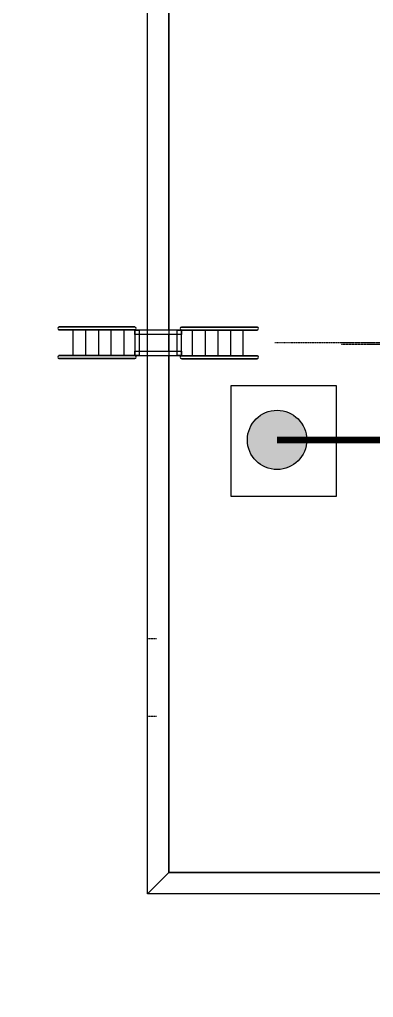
# Model space of a CAD drawing. Header units: millimetres. Extents: x -10011772 to -8149599, y 2847708 to 3434448.
# Drawn here: x -9565988 to -9549305, y 3259102 to 3305241 of the extents above; entities that cross this region are included whole.
import ezdxf

# ---------------------------------------------------------------- set-up
doc = ezdxf.new("R2010")
doc.units = ezdxf.units.MM
doc.linetypes.add('DASHDOT2', pattern=[0.5, 0.25, -0.125, 0, -0.125])
doc.layers.add('总平面底图', color=9, linetype='Continuous')
doc.layers.add('电气-接地设计-接地线', color=3, linetype='接地线')
doc.styles.add('EESLTYPE', font='TXT.shx')
doc.linetypes.add('接地线', pattern='A,500,["/",EESLTYPE,S=200,R=0,X=0,Y=-100],-200,60,-200', length=960)
doc.linetypes.add('组180_接地线', pattern='A,500,["/",EESLTYPE,S=200,R=-180,X=0,Y=100],-200,60,-200', length=960)

# ---------------------------------------------------------------- blocks, each defined once
blk = doc.blocks.new('总平面底图 爆炸危险区 LOCATION I')
at = {"layer": '总平面底图', "linetype": 'Continuous'}
for p, q in [((194750, 181572), (194750, 194272)), ((195250, 181572), (195250, 193772)), ((192662, 181641), (192662, 181649)), ((194450, 181649), (192662, 181649)), ((192662, 181649), (192662, 181641)), ((194450, 181641), (192662, 181641)), ((192662, 181572), (192662, 181580)), ((192662, 181580), (192662, 181572)), ((194450, 181580), (192662, 181580)), ((194450, 181572), (192662, 181572)), ((192999, 180972), (192999, 181572)), ((193297, 180972), (193297, 181572)), ((193595, 181572), (193595, 180972)), ((193893, 180972), (193893, 181572)), ((194191, 181572), (194191, 180972)), ((194450, 181649), (194450, 181641)), ((194450, 181649), (194450, 181641)), ((194450, 181580), (194450, 181572)), ((194450, 181580), (194450, 181572)), ((195550, 181572), (194450, 181572)), ((194450, 181470), (194450, 181572)), ((194450, 181572), (194450, 180972)), ((194450, 181572), (194552, 181572)), ((194552, 181572), (194552, 180972)), ((195448, 180972), (195448, 181572)), ((195448, 181572), (195550, 181572)), ((195550, 181641), (195550, 181649)), ((195550, 181649), (197338, 181649)), ((195550, 181649), (195550, 181641)), ((195550, 181641), (197338, 181641)), ((195550, 181572), (195550, 181580)), ((195550, 181580), (195550, 181572)), ((195550, 181580), (197338, 181580)), ((195550, 181572), (195550, 181470)), ((195550, 181572), (197338, 181572)), ((195550, 180972), (195550, 181572)), ((195809, 180972), (195809, 181572)), ((196107, 181572), (196107, 180972)), ((196405, 181572), (196405, 180972)), ((196703, 181572), (196703, 180972)), ((197001, 180972), (197001, 181572)), ((197338, 181649), (197338, 181641)), ((197338, 181649), (197338, 181641)), ((197338, 181580), (197338, 181572)), ((197338, 181580), (197338, 181572)), ((195550, 181470), (194450, 181470)), ((194750, 181073), (194750, 181470)), ((195250, 181073), (195250, 181470)), ((192662, 180963), (192662, 180972)), ((192662, 180963), (192662, 180972)), ((194450, 180972), (192662, 180972)), ((194450, 180963), (192662, 180963)), ((192662, 180894), (192662, 180903)), ((192662, 180894), (192662, 180903)), ((194450, 180903), (192662, 180903)), ((194450, 180894), (192662, 180894)), ((194450, 181073), (195550, 181073)), ((194450, 180972), (194450, 181073)), ((194450, 180972), (195550, 180972)), ((194450, 180972), (194450, 180963)), ((194450, 180963), (194450, 180972)), ((194552, 180972), (194450, 180972)), ((194450, 180903), (194450, 180894)), ((194450, 180894), (194450, 180903)), ((194750, 168272), (194750, 180972)), ((195250, 168772), (195250, 180972)), ((195550, 180972), (195448, 180972)), ((195550, 181073), (195550, 180972)), ((195550, 180963), (195550, 180972)), ((195550, 180972), (197338, 180972)), ((195550, 180963), (195550, 180972)), ((195550, 180963), (197338, 180963)), ((195550, 180894), (195550, 180903)), ((195550, 180894), (195550, 180903)), ((195550, 180903), (197338, 180903)), ((195550, 180894), (197338, 180894)), ((197338, 180972), (197338, 180963)), ((197338, 180963), (197338, 180972)), ((197338, 180903), (197338, 180894)), ((197338, 180894), (197338, 180903)), ((195250, 168772), (194750, 168272)), ((194750, 168272), (195250, 168772)), ((207250, 168772), (195250, 168772)), ((207250, 168272), (194750, 168272))]:
    blk.add_line(p, q, dxfattribs=at)
at = {"layer": '总平面底图'}
for p, q in [((194750, 168272), (194750, 194272)), ((194750, 168272), (194750, 194272)), ((195250, 193772), (195250, 168772)), ((195250, 168772), (235250, 168772)), ((235750, 168272), (194750, 168272)), ((235750, 168272), (194750, 168272))]:
    blk.add_line(p, q, dxfattribs=at)
at = {"layer": '总平面底图', "linetype": 'DASHDOT2'}
for p, q in [((203636, 181272), (197750, 181272)), ((194964, 174287), (194750, 174287)), ((194964, 172457), (194750, 172457))]:
    blk.add_line(p, q, dxfattribs=at)
at = {"layer": '总平面底图', "linetype": 'DASHDOT2', "ltscale": 10}
for p, q in [((208250, 181272), (199250, 181272)), ((208315, 181228), (199315, 181228))]:
    blk.add_line(p, q, dxfattribs=at)
at = {"layer": '总平面底图', "linetype": 'Continuous'}
for centre, start, end in [((192662, 181610), 90, 270), ((192662, 181610), 90, 270), ((194450, 181610), 270, 90), ((194450, 181610), 270, 90), ((195550, 181610), 90, 270), ((195550, 181610), 90, 270), ((197338, 181610), 270, 90), ((197338, 181610), 270, 90), ((192662, 180933), 90, 270), ((192662, 180933), 90, 270), ((194450, 180933), 270, 90), ((194450, 180933), 270, 90), ((195550, 180933), 90, 270), ((195550, 180933), 90, 270), ((197338, 180933), 270, 90), ((197338, 180933), 270, 90)]:
    blk.add_arc(centre, 30.2, start, end, dxfattribs=at)
at = {"layer": '总平面底图'}
blk.add_arc((198965, 166878), 12000, 180, 270, dxfattribs=at)
blk = doc.blocks.new('PTJD2')
at = {"linetype": 'Continuous'}
blk.add_hatch(color=0, dxfattribs=at).paths.add_polyline_path([(150, 0, 1), (-150, 0, 1)])
at = {"color": 0, "linetype": 'Continuous'}
blk.add_circle((0, 0), 150, dxfattribs=at)

msp = doc.modelspace()

# ---------------------------------------------------------------- linework, layer by layer
msp.add_lwpolyline([(-9556011, 3287971), (-9551063, 3287971), (-9551063, 3282732), (-9556011, 3282732)], close=True)
msp.add_lwpolyline([(-9556011, 3287971), (-9551063, 3287971), (-9551063, 3282732), (-9556011, 3282732)], close=True)
at = {"layer": '电气-接地设计-接地线', "linetype": '组180_接地线', "ltscale": 0.01, "const_width": 311}
msp.add_lwpolyline([(-9545982, 3285409), (-9553849, 3285409)], dxfattribs=at)
msp.add_lwpolyline([(-9545982, 3285409), (-9553849, 3285409)], dxfattribs=at)

# ---------------------------------------------------------------- block references
at = {"layer": '总平面底图', "xscale": 2, "yscale": 2, "zscale": 2}
msp.add_blockref('总平面底图 爆炸危险区 LOCATION I', (-9949454, 2927448), dxfattribs=at)
at = {"layer": '电气-接地设计-接地线', "color": 1, "xscale": 9.323186670879954, "yscale": 9.323186670879954, "zscale": 3.107728890293317, "rotation": 44.99999999999999}
msp.add_blockref('PTJD2', (-9553849, 3285409), dxfattribs=at)
msp.add_blockref('PTJD2', (-9553849, 3285409), dxfattribs=at)

doc.saveas('drawing.dxf')
